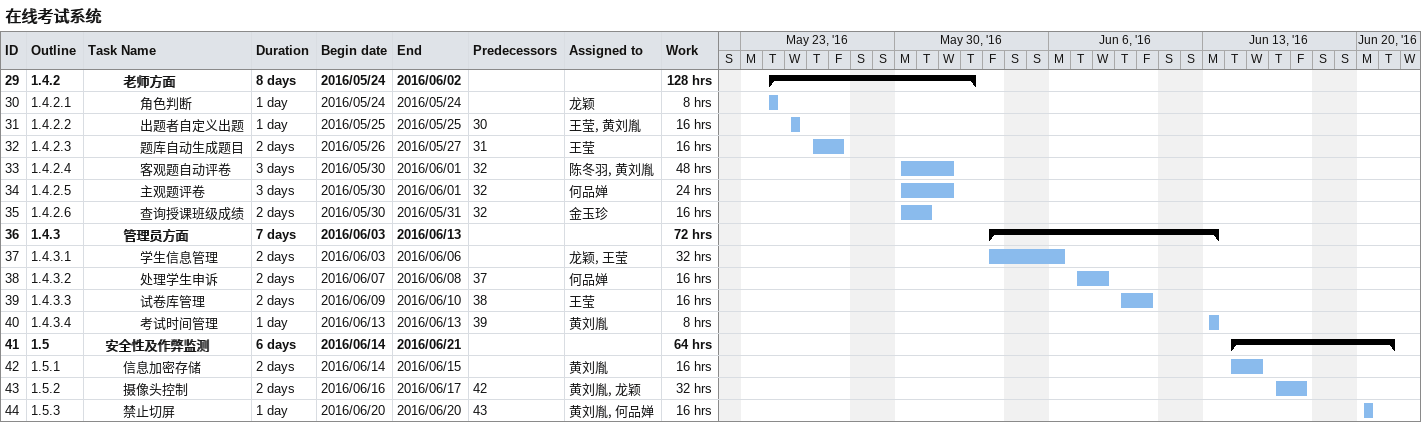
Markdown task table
在线考试系统

| ID | WBS | Task | Duration | Start | Finish | Predecessors | Resources | Work (h) |
|---|---|---|---|---|---|---|---|---|
| 29 | 1.4.2 | **老师方面** | 8d | 2016-05-24 | 2016-06-02 |  |  | 128 |
| 30 | 1.4.2.1 | 角色判断 | 1d | 2016-05-24 | 2016-05-24 |  | 龙颖 | 8 |
| 31 | 1.4.2.2 | 出题者自定义出题 | 1d | 2016-05-25 | 2016-05-25 | 30 | 王莹, 黄刘胤 | 16 |
| 32 | 1.4.2.3 | 题库自动生成题目 | 2d | 2016-05-26 | 2016-05-27 | 31 | 王莹 | 16 |
| 33 | 1.4.2.4 | 客观题自动评卷 | 3d | 2016-05-30 | 2016-06-01 | 32 | 陈冬羽, 黄刘胤 | 48 |
| 34 | 1.4.2.5 | 主观题评卷 | 3d | 2016-05-30 | 2016-06-01 | 32 | 何品婵 | 24 |
| 35 | 1.4.2.6 | 查询授课班级成绩 | 2d | 2016-05-30 | 2016-05-31 | 32 | 金玉珍 | 16 |
| 36 | 1.4.3 | **管理员方面** | 7d | 2016-06-03 | 2016-06-13 |  |  | 72 |
| 37 | 1.4.3.1 | 学生信息管理 | 2d | 2016-06-03 | 2016-06-06 |  | 龙颖, 王莹 | 32 |
| 38 | 1.4.3.2 | 处理学生申诉 | 2d | 2016-06-07 | 2016-06-08 | 37 | 何品婵 | 16 |
| 39 | 1.4.3.3 | 试卷库管理 | 2d | 2016-06-09 | 2016-06-10 | 38 | 王莹 | 16 |
| 40 | 1.4.3.4 | 考试时间管理 | 1d | 2016-06-13 | 2016-06-13 | 39 | 黄刘胤 | 8 |
| 41 | 1.5 | **安全性及作弊监测** | 6d | 2016-06-14 | 2016-06-21 |  |  | 64 |
| 42 | 1.5.1 | 信息加密存储 | 2d | 2016-06-14 | 2016-06-15 |  | 黄刘胤 | 16 |
| 43 | 1.5.2 | 摄像头控制 | 2d | 2016-06-16 | 2016-06-17 | 42 | 黄刘胤, 龙颖 | 32 |
| 44 | 1.5.3 | 禁止切屏 | 1d | 2016-06-20 | 2016-06-20 | 43 | 黄刘胤, 何品婵 | 16 |
